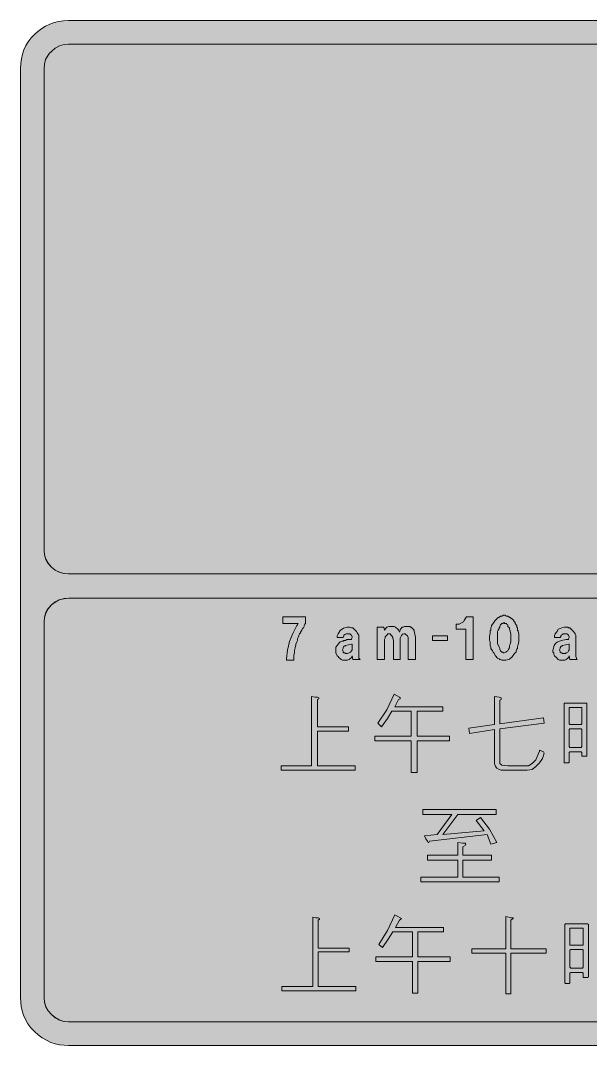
# Model space of a CAD drawing. Header units: metres. Extents: x 76 to 493, y 11 to 261.
# Drawn here: x 76.3 to 215.2, y 11 to 261 of the extents above; entities that cross this region are included whole.
import ezdxf

# ---------------------------------------------------------------- set-up
doc = ezdxf.new("R2010")
doc.units = ezdxf.units.M
for name, color, linetype, true_color in [('FILL_BLACK_000000', 7, 'Continuous', 0x000000), ('FILL_WHITE_FFFFFF', 7, 'Continuous', 0xffffff), ('FILL_YELLOW_FFFF00', 7, 'Continuous', 0xffff00)]:
    doc.layers.add(name, color=color, linetype=linetype, true_color=true_color)

msp = doc.modelspace()

# ---------------------------------------------------------------- hatches: boundary and pattern name
at = {"layer": 'FILL_BLACK_000000', "true_color": 0x000000}
h = msp.add_hatch(color=7, dxfattribs=at)
h.dxf.hatch_style = 1
h.paths.add_polyline_path([(76.79, 252.77), (77.15, 253.84), (77.63, 254.87), (78.22, 255.83), (78.92, 256.74), (79.74, 257.58), (80.58, 258.35), (81.49, 259.03), (82.45, 259.61), (83.48, 260.1), (84.55, 260.49), (85.66, 260.77), (86.82, 260.94), (88.02, 261), (481.5, 261), (482.64, 260.94), (483.75, 260.77), (484.84, 260.49), (485.89, 260.1), (486.89, 259.61), (487.85, 259.03), (488.76, 258.35), (489.6, 257.58), (490.42, 256.74), (491.12, 255.83), (491.71, 254.87), (492.19, 253.84), (492.55, 252.77), (492.81, 251.66), (492.97, 250.5), (493.02, 249.3), (493.02, 22.68), (492.86, 20.52), (492.64, 19.44), (492.3, 18.36), (491.83, 17.29), (491.22, 16.24), (490.48, 15.27), (489.6, 14.4), (488.75, 13.55), (487.82, 12.85), (485.64, 11.7), (484.56, 11.36), (483.5, 11.14), (481.5, 10.98), (88.02, 10.98), (85.86, 11.14), (84.78, 11.36), (83.7, 11.7), (81.59, 12.85), (80.61, 13.55), (79.74, 14.4), (78.86, 15.27), (78.12, 16.24), (77.51, 17.29), (77.04, 18.36), (76.7, 19.44), (76.48, 20.52), (76.32, 22.68), (76.32, 249.3), (76.37, 250.5), (76.53, 251.66), (76.79, 252.77)])
h.paths.add_polyline_path([(85.82, 119.72), (84.78, 119.22), (83.88, 118.44), (83.07, 117.46), (82.51, 116.44), (82.18, 115.38), (82.08, 114.3), (82.08, 22.68), (82.18, 21.5), (82.51, 20.41), (83.07, 19.41), (83.88, 18.54), (84.75, 17.8), (85.75, 17.23), (86.84, 16.87), (88.02, 16.74), (481.5, 16.74), (482.5, 16.84), (483.55, 17.17), (484.56, 17.73), (485.46, 18.54), (485.94, 18.98), (486.32, 19.46), (486.9, 20.52), (487.15, 21.6), (487.26, 22.68), (487.26, 114.3), (487.16, 115.38), (486.83, 116.44), (486.27, 117.46), (485.46, 118.44), (484.63, 119.2), (484.17, 119.5), (483.66, 119.7), (482.45, 120.01), (481.5, 120.06), (88.02, 120.06), (86.92, 119.98), (85.82, 119.72)], flags=16)
h.paths.add_polyline_path([(86.92, 255.14), (85.82, 254.81), (84.78, 254.25), (83.88, 253.44), (83.4, 253), (83.03, 252.52), (82.44, 251.46), (82.19, 250.38), (82.08, 249.3), (82.08, 131.76), (82.18, 130.68), (82.51, 129.62), (83.07, 128.6), (83.88, 127.62), (84.78, 126.91), (85.82, 126.4), (86.92, 126.1), (88.02, 126), (481.5, 126), (482.5, 126.1), (483.55, 126.4), (484.56, 126.91), (485.46, 127.62), (486.32, 128.61), (486.9, 129.6), (487.15, 130.68), (487.26, 131.76), (487.26, 249.3), (487.16, 250.4), (486.83, 251.5), (486.27, 252.54), (485.46, 253.44), (484.63, 254.29), (483.66, 254.88), (481.5, 255.24), (88.02, 255.24), (86.92, 255.14)], flags=16)
h = msp.add_hatch(color=7, dxfattribs=at)
h.dxf.hatch_style = 1
h.paths.add_polyline_path([(140.22, 113.94), (140.22, 115.56), (145.8, 115.56), (145.8, 113.94), (145.62, 113.76), (145.44, 113.4), (145.44, 113.22), (145.26, 112.86), (145.08, 112.68), (144.9, 112.32), (144.54, 111.78), (144.54, 111.6), (144.36, 111.42), (144.18, 111.06), (144.18, 110.88), (144, 110.52), (143.82, 110.16), (143.82, 109.8), (143.64, 109.44), (143.46, 108.9), (143.46, 108.72), (143.28, 108), (143.28, 107.82), (143.1, 107.46), (143.1, 106.74), (142.92, 106.2), (142.92, 104.94), (141.12, 104.94), (141.12, 105.3), (141.4, 107.44), (141.92, 109.51), (142.67, 111.51), (143.64, 113.4), (143.82, 113.58), (144, 113.94), (140.22, 113.94)])
h = msp.add_hatch(color=7, dxfattribs=at)
h.dxf.hatch_style = 1
h.paths.add_polyline_path([(184.86, 105.12), (184.86, 112.5), (182.52, 112.5), (182.52, 113.76), (183.24, 113.76), (183.96, 114.12), (184.32, 114.3), (184.5, 114.66), (184.68, 115.02), (185.04, 115.56), (186.66, 115.56), (186.66, 105.12), (184.86, 105.12)])
h = msp.add_hatch(color=7, dxfattribs=at)
h.dxf.hatch_style = 1
h.paths.add_polyline_path([(190.62, 109.8), (190.62, 110.88), (190.8, 111.42), (190.8, 112.14), (190.98, 112.32), (190.98, 112.86), (191.16, 113.22), (191.16, 113.4), (191.67, 114.16), (191.93, 114.55), (192.6, 115.2), (192.78, 115.38), (192.96, 115.38), (192.96, 115.56), (193.14, 115.56), (193.32, 115.74), (193.68, 115.74), (194.04, 115.92), (194.4, 115.92), (194.76, 115.74), (195.12, 115.74), (195.3, 115.56), (195.48, 115.56), (195.48, 115.38), (195.66, 115.38), (195.84, 115.2), (196.02, 115.2), (196.02, 115.02), (196.2, 115.02), (196.56, 114.66), (196.56, 114.48), (196.74, 114.3), (196.92, 114.12), (196.92, 113.94), (197.1, 113.58), (197.28, 113.4), (197.28, 113.04), (197.46, 112.86), (197.46, 112.32), (197.64, 112.14), (197.64, 111.96), (197.82, 111.42), (197.82, 109.44), (197.64, 108.9), (197.64, 108.72), (197.46, 108.36), (197.46, 107.82), (197.28, 107.64), (197.1, 107.28), (197.1, 106.92), (196.92, 106.74), (196.74, 106.56), (196.17, 105.79), (195.47, 105.25), (194.64, 104.96), (193.68, 104.94), (193.32, 105.12), (193.14, 105.12), (192.96, 105.3), (192.6, 105.48), (192.06, 106.02), (191.7, 106.74), (191.52, 106.92), (191.34, 107.28), (190.98, 107.82), (190.98, 108.18), (190.8, 108.54), (190.8, 109.26), (190.8, 109.44), (190.62, 109.8)])
h.paths.add_polyline_path([(192.6, 109), (192.96, 108.18), (193.14, 107.82), (193.14, 107.64), (193.32, 107.28), (193.68, 106.92), (193.86, 106.92), (194.04, 106.74), (194.22, 106.74), (194.58, 106.92), (194.76, 107.1), (195.12, 107.28), (195.3, 107.64), (195.48, 108), (195.48, 108.54), (195.66, 108.9), (195.84, 109.44), (195.84, 111.42), (195.66, 111.96), (195.66, 112.14), (195.48, 112.5), (195.48, 112.86), (195.3, 113.04), (195.12, 113.22), (195.12, 113.58), (194.76, 113.76), (194.76, 113.94), (194.4, 113.94), (194.22, 114.12), (193.86, 113.94), (193.68, 113.94), (193.32, 113.58), (193.14, 113.22), (193.14, 113.04), (192.96, 112.86), (192.96, 112.68), (192.78, 112.32), (192.6, 111.96), (192.6, 111.42), (192.6, 110.16), (192.6, 109)], flags=16)
h = msp.add_hatch(color=7, dxfattribs=at)
h.dxf.hatch_style = 1
h.paths.add_polyline_path([(157.14, 106.02), (156.96, 105.66), (156.42, 105.12), (156.06, 104.94), (154.8, 104.94), (154.44, 105.12), (153.9, 105.66), (153.72, 105.84), (153.54, 106.02), (153.18, 106.74), (153.18, 108.18), (153.54, 108.54), (153.72, 108.9), (154.08, 109.26), (154.26, 109.44), (154.62, 109.62), (154.98, 109.62), (155.16, 109.8), (155.52, 109.8), (155.88, 109.98), (156.96, 109.98), (156.96, 110.16), (157.14, 110.52), (157.14, 110.7), (156.96, 111.06), (156.78, 111.24), (156.6, 111.42), (155.7, 111.42), (155.34, 111.24), (155.16, 111.06), (155.16, 110.88), (154.98, 110.52), (153.54, 110.52), (153.54, 110.88), (153.72, 111.42), (154.26, 112.2), (155.07, 112.78), (156.02, 113.04), (156.5, 113.01), (156.96, 112.86), (157.32, 112.86), (157.86, 112.32), (158.04, 112.14), (158.22, 111.96), (158.4, 111.6), (158.58, 111.42), (158.76, 111.06), (158.76, 105.48), (159.12, 105.12), (157.32, 105.12), (157.14, 106.02)])
h.paths.add_polyline_path([(156.96, 108.9), (155.52, 108.54), (155.34, 108.36), (155.16, 108.36), (154.98, 108), (154.98, 107.82), (154.8, 107.46), (154.98, 107.1), (154.98, 106.92), (155.16, 106.74), (155.34, 106.74), (155.52, 106.56), (156.06, 106.56), (156.42, 106.74), (156.78, 106.92), (156.96, 107.28), (157.14, 107.46), (157.14, 108.9), (156.96, 108.9)], flags=16)
h = msp.add_hatch(color=7, dxfattribs=at)
h.dxf.hatch_style = 1
h.paths.add_polyline_path([(172.62, 105.12), (170.82, 105.12), (170.82, 110.52), (170.64, 110.88), (170.28, 111.24), (170.1, 111.42), (169.74, 111.42), (169.42, 111.29), (169.21, 110.98), (168.84, 110.34), (168.84, 105.12), (167.22, 105.12), (167.22, 109.8), (167.04, 110.34), (167.04, 110.52), (166.86, 110.88), (166.5, 111.24), (166.5, 111.42), (165.78, 111.42), (165.78, 111.24), (165.42, 110.88), (165.24, 110.7), (165.24, 110.34), (165.06, 109.98), (165.06, 105.12), (163.26, 105.12), (163.26, 113.04), (164.88, 113.04), (165.06, 112.32), (165.42, 112.86), (165.6, 113.04), (166.1, 113.18), (166.86, 113.22), (167.4, 113.22), (167.7, 113.04), (168.3, 112.5), (168.48, 112.32), (168.66, 111.78), (168.84, 112.32), (168.84, 112.5), (169.02, 112.5), (169.02, 112.68), (169.2, 112.68), (169.2, 112.86), (169.38, 113.04), (169.56, 113.04), (169.92, 113.22), (171.18, 113.22), (171.36, 113.04), (171.54, 113.04), (172.26, 112.32), (172.26, 111.96), (172.44, 111.42), (172.44, 111.24), (172.62, 110.7), (172.62, 110.52), (172.62, 109.98), (172.62, 105.12)])
h = msp.add_hatch(color=7, dxfattribs=at)
h.dxf.hatch_style = 1
h.paths.add_polyline_path([(210.06, 106.02), (209.88, 105.66), (209.7, 105.48), (209.34, 105.12), (208.98, 104.94), (207.72, 104.94), (207.36, 105.12), (207.18, 105.3), (207, 105.66), (206.64, 105.84), (206.46, 106.02), (206.28, 106.38), (206.28, 106.74), (206.1, 106.92), (206.1, 107.28), (206.22, 108), (206.43, 108.57), (206.73, 109.01), (207.12, 109.35), (208.11, 109.77), (209.34, 109.98), (209.88, 109.98), (209.88, 110.16), (210.06, 110.52), (210.06, 110.7), (209.88, 111.06), (209.7, 111.24), (209.52, 111.42), (208.62, 111.42), (208.44, 111.24), (208.08, 111.06), (208.08, 110.88), (207.9, 110.52), (206.46, 110.52), (206.46, 110.88), (206.64, 111.42), (207, 111.78), (207.18, 112.14), (207.36, 112.5), (207.9, 112.68), (208.26, 112.86), (208.8, 113.04), (209.7, 113.04), (209.88, 112.86), (210.24, 112.86), (210.78, 112.32), (210.96, 112.14), (211.14, 111.96), (211.32, 111.6), (211.5, 111.42), (211.68, 111.06), (211.68, 105.84), (211.86, 105.48), (211.86, 105.3), (212.04, 105.12), (210.24, 105.12), (210.06, 106.02)])
h.paths.add_polyline_path([(209.88, 108.9), (208.44, 108.54), (208.26, 108.36), (208.08, 108.36), (207.9, 108), (207.9, 107.82), (207.72, 107.46), (207.9, 107.1), (207.9, 106.92), (208.08, 106.74), (208.26, 106.74), (208.44, 106.56), (209.16, 106.56), (209.34, 106.74), (209.7, 106.92), (209.88, 107.28), (210.06, 107.46), (210.06, 107.82), (210.06, 108.9), (209.88, 108.9)], flags=16)
h = msp.add_hatch(color=7, dxfattribs=at)
h.dxf.hatch_style = 1
h.paths.add_polyline_path([(180.36, 110.88), (180.36, 109.8), (176.76, 109.8), (176.76, 110.88), (180.36, 110.88)])
h = msp.add_hatch(color=7, dxfattribs=at)
h.dxf.hatch_style = 1
h.paths.add_polyline_path([(139.86, 79.2), (147.24, 79.2), (147.24, 96.12), (148.14, 95.94), (148.68, 95.94), (149.04, 95.76), (149.04, 95.58), (148.68, 95.4), (148.68, 88.74), (156.24, 88.74), (156.24, 87.66), (148.68, 87.66), (148.68, 79.2), (157.86, 79.2), (157.86, 78.12), (139.86, 78.12), (139.86, 79.2)])
h = msp.add_hatch(color=7, dxfattribs=at)
h.dxf.hatch_style = 1
h.paths.add_polyline_path([(162.72, 85.32), (162.72, 86.4), (171.54, 86.4), (171.54, 92.52), (166.86, 92.52), (165.78, 90.72), (164.34, 88.74), (163.44, 89.64), (165.6, 92.88), (167.4, 96.66), (168.12, 96.3), (168.66, 95.94), (168.84, 95.76), (168.84, 95.58), (168.48, 95.4), (167.58, 93.6), (179.28, 93.6), (179.28, 92.52), (172.98, 92.52), (172.98, 86.4), (180.9, 86.4), (180.9, 85.32), (172.98, 85.32), (172.98, 77.58), (171.54, 77.58), (171.54, 85.32), (162.72, 85.32)])
h = msp.add_hatch(color=7, dxfattribs=at)
h.dxf.hatch_style = 1
h.paths.add_polyline_path([(192.96, 78.3), (192.42, 78.66), (192.06, 79.02), (191.88, 79.74), (191.88, 88.02), (185.76, 87.12), (185.58, 88.38), (191.88, 89.28), (191.88, 96.12), (192.96, 95.94), (193.5, 95.76), (193.5, 95.4), (193.14, 95.22), (193.14, 89.46), (203.76, 90.9), (203.94, 89.64), (193.14, 88.2), (193.14, 79.74), (193.68, 79.38), (195.12, 79.2), (200.16, 79.2), (201.06, 79.74), (201.96, 80.64), (202.86, 82.8), (202.86, 82.98), (203.76, 82.62), (203.94, 82.26), (203.58, 81), (202.86, 79.92), (201.96, 79.02), (201.06, 78.3), (199.8, 78.12), (193.5, 78.12), (192.96, 78.3)])
h = msp.add_hatch(color=7, dxfattribs=at)
h.dxf.hatch_style = 1
h.paths.add_polyline_path([(210.06, 80.1), (209.88, 79.92), (208.8, 79.92), (208.8, 94.5), (214.38, 94.5), (214.38, 81.54), (213.12, 81.54), (213.12, 82.44), (212.94, 82.62), (210.24, 82.62), (210.06, 82.44), (210.06, 80.1)])
h.paths.add_polyline_path([(210.24, 83.7), (212.94, 83.7), (213.12, 83.88), (213.12, 88.02), (212.94, 88.2), (210.24, 88.2), (210.06, 88.02), (210.06, 83.88), (210.24, 83.7)], flags=16)
h.paths.add_polyline_path([(210.06, 89.46), (210.24, 89.28), (212.94, 89.28), (213.12, 89.46), (213.12, 93.42), (210.06, 93.42), (210.06, 89.46)], flags=16)
h = msp.add_hatch(color=7, dxfattribs=at)
h.dxf.hatch_style = 1
h.paths.add_polyline_path([(176.04, 60.84), (175.86, 60.48), (175.68, 60.48), (175.5, 60.84), (175.14, 61.38), (174.78, 62.1), (177.84, 62.46), (181.44, 67.32), (174.42, 67.32), (174.42, 68.58), (192.24, 68.58), (192.24, 67.32), (182.88, 67.32), (179.28, 62.46), (189.36, 63.36), (187.38, 65.88), (188.46, 66.6), (190.62, 63.72), (192.42, 60.48), (190.98, 60.12), (190.08, 62.46), (176.04, 60.84)])
h = msp.add_hatch(color=7, dxfattribs=at)
h.dxf.hatch_style = 1
h.paths.add_polyline_path([(173.88, 52.02), (182.88, 52.02), (182.88, 56.16), (175.5, 56.16), (175.5, 57.42), (182.88, 57.42), (182.88, 60.48), (184.14, 60.3), (184.68, 60.3), (184.86, 60.12), (184.68, 59.76), (184.14, 59.4), (184.14, 57.42), (191.16, 57.42), (191.16, 56.16), (184.14, 56.16), (184.14, 52.02), (192.96, 52.02), (192.96, 50.94), (173.88, 50.94), (173.88, 52.02)])
h = msp.add_hatch(color=7, dxfattribs=at)
h.dxf.hatch_style = 1
h.paths.add_polyline_path([(163.62, 35.64), (165.78, 39.06), (167.58, 42.84), (168.3, 42.48), (168.84, 42.12), (169.2, 41.94), (169.02, 41.76), (168.66, 41.58), (167.76, 39.78), (179.46, 39.78), (179.46, 38.7), (173.16, 38.7), (173.16, 32.58), (181.08, 32.58), (181.08, 31.5), (173.16, 31.5), (173.16, 23.76), (171.9, 23.76), (171.9, 31.5), (162.9, 31.5), (162.9, 32.58), (171.9, 32.58), (171.9, 38.7), (167.04, 38.7), (165.96, 36.9), (164.52, 34.92), (163.62, 35.64)])
h = msp.add_hatch(color=7, dxfattribs=at)
h.dxf.hatch_style = 1
h.paths.add_polyline_path([(148.86, 25.38), (158.04, 25.38), (158.04, 24.3), (140.04, 24.3), (140.04, 25.38), (147.6, 25.38), (147.6, 42.3), (148.32, 42.12), (148.86, 42.12), (149.22, 41.94), (149.22, 41.76), (148.86, 41.58), (148.86, 34.74), (156.42, 34.74), (156.42, 33.84), (148.86, 33.84), (148.86, 25.38)])
h = msp.add_hatch(color=7, dxfattribs=at)
h.dxf.hatch_style = 1
h.paths.add_polyline_path([(186.3, 33.48), (186.3, 34.56), (194.58, 34.56), (194.58, 42.48), (196.02, 42.12), (196.38, 42.12), (196.38, 41.94), (196.2, 41.76), (195.84, 41.58), (195.84, 34.56), (204.48, 34.56), (204.48, 33.48), (195.84, 33.48), (195.84, 23.58), (194.58, 23.58), (194.58, 33.48), (186.3, 33.48)])
h = msp.add_hatch(color=7, dxfattribs=at)
h.dxf.hatch_style = 1
h.paths.add_polyline_path([(210.24, 28.62), (210.24, 26.28), (210.06, 26.1), (209.16, 26.1), (208.98, 26.28), (208.98, 40.5), (209.16, 40.68), (214.56, 40.68), (214.74, 40.5), (214.74, 27.72), (214.56, 27.54), (213.48, 27.54), (213.48, 28.62), (213.3, 28.8), (210.42, 28.8), (210.24, 28.62)])
h.paths.add_polyline_path([(210.42, 29.88), (213.3, 29.88), (213.48, 30.06), (213.48, 34.2), (213.3, 34.38), (210.42, 34.38), (210.24, 34.2), (210.24, 30.06), (210.42, 29.88)], flags=16)
h.paths.add_polyline_path([(213.48, 39.6), (210.24, 39.6), (210.24, 35.46), (210.42, 35.46), (213.48, 35.46), (213.48, 39.6)], flags=16)
at = {"layer": 'FILL_WHITE_FFFFFF', "true_color": 0xffffff}
h = msp.add_hatch(color=7, dxfattribs=at)
h.dxf.hatch_style = 1
h.paths.add_polyline_path([(284.76, 120.06), (284.76, 16.74), (88.02, 16.74), (86.92, 16.84), (85.82, 17.17), (84.78, 17.73), (83.88, 18.54), (83.07, 19.44), (82.51, 20.47), (82.18, 21.58), (82.08, 22.68), (82.08, 114.3), (82.18, 115.48), (82.51, 116.57), (83.07, 117.57), (83.88, 118.44), (84.75, 119.15), (85.75, 119.65), (86.84, 119.96), (88.02, 120.06), (284.76, 120.06)])
at = {"layer": 'FILL_YELLOW_FFFF00', "true_color": 0xffff00}
h = msp.add_hatch(color=7, dxfattribs=at)
h.dxf.hatch_style = 1
h.paths.add_polyline_path([(483.66, 254.88), (484.63, 254.23), (485.46, 253.44), (486.27, 252.54), (486.83, 251.5), (487.16, 250.4), (487.26, 249.3), (487.26, 131.76), (487.16, 130.68), (486.83, 129.62), (486.27, 128.6), (485.46, 127.62), (484.56, 126.91), (483.55, 126.4), (482.5, 126.1), (481.5, 126), (88.02, 126), (86.84, 126.1), (85.75, 126.4), (84.75, 126.91), (83.88, 127.62), (83.07, 128.52), (82.51, 129.55), (82.18, 130.66), (82.08, 131.76), (82.08, 249.3), (82.19, 250.38), (82.44, 251.46), (83.03, 252.52), (83.4, 253), (83.88, 253.44), (84.78, 254.25), (85.82, 254.81), (86.92, 255.14), (88.02, 255.24), (481.5, 255.24), (483.66, 254.88)])

# ---------------------------------------------------------------- linework, layer by layer
at = {"layer": 'FILL_BLACK_000000', "lineweight": 0, "true_color": 0x000000}
for points in [[(481.5, 10.98), (88.02, 10.98), (85.86, 11.14), (84.78, 11.36), (83.7, 11.7), (81.59, 12.85), (80.61, 13.55), (79.74, 14.4), (78.86, 15.27), (78.12, 16.24), (77.51, 17.29), (77.04, 18.36), (76.7, 19.44), (76.48, 20.52), (76.32, 22.68), (76.32, 249.3), (76.37, 250.5), (76.53, 251.66), (76.79, 252.77), (77.15, 253.84), (77.63, 254.87), (78.22, 255.83), (78.92, 256.74), (79.74, 257.58), (80.58, 258.35), (81.49, 259.03), (82.45, 259.61), (83.48, 260.1), (84.55, 260.49), (85.66, 260.77), (86.82, 260.94), (88.02, 261), (481.5, 261)], [(481.5, 255.24), (88.02, 255.24), (86.92, 255.14), (85.82, 254.81), (84.78, 254.25), (83.88, 253.44), (83.4, 253), (83.03, 252.52), (82.44, 251.46), (82.19, 250.38), (82.08, 249.3), (82.08, 131.76), (82.18, 130.68), (82.51, 129.62), (83.07, 128.6), (83.88, 127.62), (84.78, 126.91), (85.82, 126.4), (86.92, 126.1), (88.02, 126), (481.5, 126)], [(481.5, 120.06), (88.02, 120.06), (86.92, 119.98), (85.82, 119.72), (84.78, 119.22), (83.88, 118.44), (83.07, 117.46), (82.51, 116.44), (82.18, 115.38), (82.08, 114.3), (82.08, 22.68), (82.18, 21.5), (82.51, 20.41), (83.07, 19.41), (83.88, 18.54), (84.75, 17.8), (85.75, 17.23), (86.84, 16.87), (88.02, 16.74), (481.5, 16.74)]]:
    msp.add_lwpolyline(points, dxfattribs=at)
for points in [[(140.22, 113.94), (140.22, 115.56), (145.8, 115.56), (145.8, 113.94), (145.62, 113.76), (145.44, 113.4), (145.44, 113.22), (145.26, 112.86), (145.08, 112.68), (144.9, 112.32), (144.54, 111.78), (144.54, 111.6), (144.36, 111.42), (144.18, 111.06), (144.18, 110.88), (144, 110.52), (143.82, 110.16), (143.82, 109.8), (143.64, 109.44), (143.46, 108.9), (143.46, 108.72), (143.28, 108), (143.28, 107.82), (143.1, 107.46), (143.1, 106.74), (142.92, 106.2), (142.92, 104.94), (141.12, 104.94), (141.12, 105.3), (141.4, 107.44), (141.92, 109.51), (142.67, 111.51), (143.64, 113.4), (143.82, 113.58), (144, 113.94)], [(184.86, 105.12), (184.86, 112.5), (182.52, 112.5), (182.52, 113.76), (183.24, 113.76), (183.96, 114.12), (184.32, 114.3), (184.5, 114.66), (184.68, 115.02), (185.04, 115.56), (186.66, 115.56), (186.66, 105.12)], [(190.62, 109.8), (190.62, 110.88), (190.8, 111.42), (190.8, 112.14), (190.98, 112.32), (190.98, 112.86), (191.16, 113.22), (191.16, 113.4), (191.67, 114.16), (191.93, 114.55), (192.6, 115.2), (192.78, 115.38), (192.96, 115.38), (192.96, 115.56), (193.14, 115.56), (193.32, 115.74), (193.68, 115.74), (194.04, 115.92), (194.4, 115.92), (194.76, 115.74), (195.12, 115.74), (195.3, 115.56), (195.48, 115.56), (195.48, 115.38), (195.66, 115.38), (195.84, 115.2), (196.02, 115.2), (196.02, 115.02), (196.2, 115.02), (196.56, 114.66), (196.56, 114.48), (196.74, 114.3), (196.92, 114.12), (196.92, 113.94), (197.1, 113.58), (197.28, 113.4), (197.28, 113.04), (197.46, 112.86), (197.46, 112.32), (197.64, 112.14), (197.64, 111.96), (197.82, 111.42), (197.82, 109.44), (197.64, 108.9), (197.64, 108.72), (197.46, 108.36), (197.46, 107.82), (197.28, 107.64), (197.1, 107.28), (197.1, 106.92), (196.92, 106.74), (196.74, 106.56), (196.17, 105.79), (195.47, 105.25), (194.64, 104.96), (193.68, 104.94), (193.32, 105.12), (193.14, 105.12), (192.96, 105.3), (192.6, 105.48), (192.06, 106.02), (191.7, 106.74), (191.52, 106.92), (191.34, 107.28), (190.98, 107.82), (190.98, 108.18), (190.8, 108.54), (190.8, 109.26), (190.8, 109.44)], [(157.14, 106.02), (156.96, 105.66), (156.42, 105.12), (156.06, 104.94), (154.8, 104.94), (154.44, 105.12), (153.9, 105.66), (153.72, 105.84), (153.54, 106.02), (153.18, 106.74), (153.18, 108.18), (153.54, 108.54), (153.72, 108.9), (154.08, 109.26), (154.26, 109.44), (154.62, 109.62), (154.98, 109.62), (155.16, 109.8), (155.52, 109.8), (155.88, 109.98), (156.96, 109.98), (156.96, 110.16), (157.14, 110.52), (157.14, 110.7), (156.96, 111.06), (156.78, 111.24), (156.6, 111.42), (155.7, 111.42), (155.34, 111.24), (155.16, 111.06), (155.16, 110.88), (154.98, 110.52), (153.54, 110.52), (153.54, 110.88), (153.72, 111.42), (154.26, 112.2), (155.07, 112.78), (156.02, 113.04), (156.5, 113.01), (156.96, 112.86), (157.32, 112.86), (157.86, 112.32), (158.04, 112.14), (158.22, 111.96), (158.4, 111.6), (158.58, 111.42), (158.76, 111.06), (158.76, 105.48), (159.12, 105.12), (157.32, 105.12)], [(172.62, 105.12), (170.82, 105.12), (170.82, 110.52), (170.64, 110.88), (170.28, 111.24), (170.1, 111.42), (169.74, 111.42), (169.42, 111.29), (169.21, 110.98), (168.84, 110.34), (168.84, 105.12), (167.22, 105.12), (167.22, 109.8), (167.04, 110.34), (167.04, 110.52), (166.86, 110.88), (166.5, 111.24), (166.5, 111.42), (165.78, 111.42), (165.78, 111.24), (165.42, 110.88), (165.24, 110.7), (165.24, 110.34), (165.06, 109.98), (165.06, 105.12), (163.26, 105.12), (163.26, 113.04), (164.88, 113.04), (165.06, 112.32), (165.42, 112.86), (165.6, 113.04), (166.1, 113.18), (166.86, 113.22), (167.4, 113.22), (167.7, 113.04), (168.3, 112.5), (168.48, 112.32), (168.66, 111.78), (168.84, 112.32), (168.84, 112.5), (169.02, 112.5), (169.02, 112.68), (169.2, 112.68), (169.2, 112.86), (169.38, 113.04), (169.56, 113.04), (169.92, 113.22), (171.18, 113.22), (171.36, 113.04), (171.54, 113.04), (172.26, 112.32), (172.26, 111.96), (172.44, 111.42), (172.44, 111.24), (172.62, 110.7), (172.62, 110.52), (172.62, 109.98)], [(192.6, 109), (192.96, 108.18), (193.14, 107.82), (193.14, 107.64), (193.32, 107.28), (193.68, 106.92), (193.86, 106.92), (194.04, 106.74), (194.22, 106.74), (194.58, 106.92), (194.76, 107.1), (195.12, 107.28), (195.3, 107.64), (195.48, 108), (195.48, 108.54), (195.66, 108.9), (195.84, 109.44), (195.84, 111.42), (195.66, 111.96), (195.66, 112.14), (195.48, 112.5), (195.48, 112.86), (195.3, 113.04), (195.12, 113.22), (195.12, 113.58), (194.76, 113.76), (194.76, 113.94), (194.4, 113.94), (194.22, 114.12), (193.86, 113.94), (193.68, 113.94), (193.32, 113.58), (193.14, 113.22), (193.14, 113.04), (192.96, 112.86), (192.96, 112.68), (192.78, 112.32), (192.6, 111.96), (192.6, 111.42), (192.6, 110.16)], [(210.06, 106.02), (209.88, 105.66), (209.7, 105.48), (209.34, 105.12), (208.98, 104.94), (207.72, 104.94), (207.36, 105.12), (207.18, 105.3), (207, 105.66), (206.64, 105.84), (206.46, 106.02), (206.28, 106.38), (206.28, 106.74), (206.1, 106.92), (206.1, 107.28), (206.22, 108), (206.43, 108.57), (206.73, 109.01), (207.12, 109.35), (208.11, 109.77), (209.34, 109.98), (209.88, 109.98), (209.88, 110.16), (210.06, 110.52), (210.06, 110.7), (209.88, 111.06), (209.7, 111.24), (209.52, 111.42), (208.62, 111.42), (208.44, 111.24), (208.08, 111.06), (208.08, 110.88), (207.9, 110.52), (206.46, 110.52), (206.46, 110.88), (206.64, 111.42), (207, 111.78), (207.18, 112.14), (207.36, 112.5), (207.9, 112.68), (208.26, 112.86), (208.8, 113.04), (209.7, 113.04), (209.88, 112.86), (210.24, 112.86), (210.78, 112.32), (210.96, 112.14), (211.14, 111.96), (211.32, 111.6), (211.5, 111.42), (211.68, 111.06), (211.68, 105.84), (211.86, 105.48), (211.86, 105.3), (212.04, 105.12), (210.24, 105.12)], [(180.36, 110.88), (180.36, 109.8), (176.76, 109.8), (176.76, 110.88)], [(156.96, 108.9), (155.52, 108.54), (155.34, 108.36), (155.16, 108.36), (154.98, 108), (154.98, 107.82), (154.8, 107.46), (154.98, 107.1), (154.98, 106.92), (155.16, 106.74), (155.34, 106.74), (155.52, 106.56), (156.06, 106.56), (156.42, 106.74), (156.78, 106.92), (156.96, 107.28), (157.14, 107.46), (157.14, 108.9)], [(209.88, 108.9), (208.44, 108.54), (208.26, 108.36), (208.08, 108.36), (207.9, 108), (207.9, 107.82), (207.72, 107.46), (207.9, 107.1), (207.9, 106.92), (208.08, 106.74), (208.26, 106.74), (208.44, 106.56), (209.16, 106.56), (209.34, 106.74), (209.7, 106.92), (209.88, 107.28), (210.06, 107.46), (210.06, 107.82), (210.06, 108.9)], [(139.86, 79.2), (147.24, 79.2), (147.24, 96.12), (148.14, 95.94), (148.68, 95.94), (149.04, 95.76), (149.04, 95.58), (148.68, 95.4), (148.68, 88.74), (156.24, 88.74), (156.24, 87.66), (148.68, 87.66), (148.68, 79.2), (157.86, 79.2), (157.86, 78.12), (139.86, 78.12)], [(162.72, 85.32), (162.72, 86.4), (171.54, 86.4), (171.54, 92.52), (166.86, 92.52), (165.78, 90.72), (164.34, 88.74), (163.44, 89.64), (165.6, 92.88), (167.4, 96.66), (168.12, 96.3), (168.66, 95.94), (168.84, 95.76), (168.84, 95.58), (168.48, 95.4), (167.58, 93.6), (179.28, 93.6), (179.28, 92.52), (172.98, 92.52), (172.98, 86.4), (180.9, 86.4), (180.9, 85.32), (172.98, 85.32), (172.98, 77.58), (171.54, 77.58), (171.54, 85.32)], [(192.96, 78.3), (192.42, 78.66), (192.06, 79.02), (191.88, 79.74), (191.88, 88.02), (185.76, 87.12), (185.58, 88.38), (191.88, 89.28), (191.88, 96.12), (192.96, 95.94), (193.5, 95.76), (193.5, 95.4), (193.14, 95.22), (193.14, 89.46), (203.76, 90.9), (203.94, 89.64), (193.14, 88.2), (193.14, 79.74), (193.68, 79.38), (195.12, 79.2), (200.16, 79.2), (201.06, 79.74), (201.96, 80.64), (202.86, 82.8), (202.86, 82.98), (203.76, 82.62), (203.94, 82.26), (203.58, 81), (202.86, 79.92), (201.96, 79.02), (201.06, 78.3), (199.8, 78.12), (193.5, 78.12)], [(210.06, 80.1), (209.88, 79.92), (208.8, 79.92), (208.8, 94.5), (214.38, 94.5), (214.38, 81.54), (213.12, 81.54), (213.12, 82.44), (212.94, 82.62), (210.24, 82.62), (210.06, 82.44)], [(210.06, 89.46), (210.24, 89.28), (212.94, 89.28), (213.12, 89.46), (213.12, 93.42), (210.06, 93.42)], [(210.24, 83.7), (212.94, 83.7), (213.12, 83.88), (213.12, 88.02), (212.94, 88.2), (210.24, 88.2), (210.06, 88.02), (210.06, 83.88)], [(176.04, 60.84), (175.86, 60.48), (175.68, 60.48), (175.5, 60.84), (175.14, 61.38), (174.78, 62.1), (177.84, 62.46), (181.44, 67.32), (174.42, 67.32), (174.42, 68.58), (192.24, 68.58), (192.24, 67.32), (182.88, 67.32), (179.28, 62.46), (189.36, 63.36), (187.38, 65.88), (188.46, 66.6), (190.62, 63.72), (192.42, 60.48), (190.98, 60.12), (190.08, 62.46)], [(173.88, 52.02), (182.88, 52.02), (182.88, 56.16), (175.5, 56.16), (175.5, 57.42), (182.88, 57.42), (182.88, 60.48), (184.14, 60.3), (184.68, 60.3), (184.86, 60.12), (184.68, 59.76), (184.14, 59.4), (184.14, 57.42), (191.16, 57.42), (191.16, 56.16), (184.14, 56.16), (184.14, 52.02), (192.96, 52.02), (192.96, 50.94), (173.88, 50.94)], [(163.62, 35.64), (165.78, 39.06), (167.58, 42.84), (168.3, 42.48), (168.84, 42.12), (169.2, 41.94), (169.02, 41.76), (168.66, 41.58), (167.76, 39.78), (179.46, 39.78), (179.46, 38.7), (173.16, 38.7), (173.16, 32.58), (181.08, 32.58), (181.08, 31.5), (173.16, 31.5), (173.16, 23.76), (171.9, 23.76), (171.9, 31.5), (162.9, 31.5), (162.9, 32.58), (171.9, 32.58), (171.9, 38.7), (167.04, 38.7), (165.96, 36.9), (164.52, 34.92)], [(148.86, 25.38), (158.04, 25.38), (158.04, 24.3), (140.04, 24.3), (140.04, 25.38), (147.6, 25.38), (147.6, 42.3), (148.32, 42.12), (148.86, 42.12), (149.22, 41.94), (149.22, 41.76), (148.86, 41.58), (148.86, 34.74), (156.42, 34.74), (156.42, 33.84), (148.86, 33.84)], [(186.3, 33.48), (186.3, 34.56), (194.58, 34.56), (194.58, 42.48), (196.02, 42.12), (196.38, 42.12), (196.38, 41.94), (196.2, 41.76), (195.84, 41.58), (195.84, 34.56), (204.48, 34.56), (204.48, 33.48), (195.84, 33.48), (195.84, 23.58), (194.58, 23.58), (194.58, 33.48)], [(210.24, 28.62), (210.24, 26.28), (210.06, 26.1), (209.16, 26.1), (208.98, 26.28), (208.98, 40.5), (209.16, 40.68), (214.56, 40.68), (214.74, 40.5), (214.74, 27.72), (214.56, 27.54), (213.48, 27.54), (213.48, 28.62), (213.3, 28.8), (210.42, 28.8)], [(213.48, 39.6), (210.24, 39.6), (210.24, 35.46), (210.42, 35.46), (213.48, 35.46)], [(210.42, 29.88), (213.3, 29.88), (213.48, 30.06), (213.48, 34.2), (213.3, 34.38), (210.42, 34.38), (210.24, 34.2), (210.24, 30.06)]]:
    msp.add_lwpolyline(points, close=True, dxfattribs=at)
at = {"layer": 'FILL_WHITE_FFFFFF', "lineweight": 0, "true_color": 0xffffff}
msp.add_lwpolyline([(284.76, 120.06), (284.76, 16.74), (88.02, 16.74), (86.92, 16.84), (85.82, 17.17), (84.78, 17.73), (83.88, 18.54), (83.07, 19.44), (82.51, 20.47), (82.18, 21.58), (82.08, 22.68), (82.08, 114.3), (82.18, 115.48), (82.51, 116.57), (83.07, 117.57), (83.88, 118.44), (84.75, 119.15), (85.75, 119.65), (86.84, 119.96), (88.02, 120.06)], close=True, dxfattribs=at)
at = {"layer": 'FILL_YELLOW_FFFF00', "lineweight": 0, "true_color": 0xffff00}
msp.add_lwpolyline([(481.5, 126), (88.02, 126), (86.84, 126.1), (85.75, 126.4), (84.75, 126.91), (83.88, 127.62), (83.07, 128.52), (82.51, 129.55), (82.18, 130.66), (82.08, 131.76), (82.08, 249.3), (82.19, 250.38), (82.44, 251.46), (83.03, 252.52), (83.4, 253), (83.88, 253.44), (84.78, 254.25), (85.82, 254.81), (86.92, 255.14), (88.02, 255.24), (481.5, 255.24)], dxfattribs=at)

doc.saveas('drawing.dxf')
